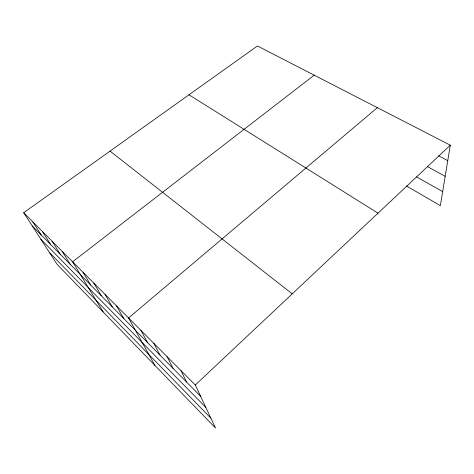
<?xml version="1.0" encoding="UTF-8"?>
<svg xmlns="http://www.w3.org/2000/svg" width="474" height="474" viewBox="0 0 474 474"><rect width="100%" height="100%" fill="white"/><g stroke="black" fill="none" stroke-linecap="round" stroke-linejoin="round"><path stroke-width="0.71" d="M23.7 212.702L195.312 385.001L215.498 428.028L57.07 264.326L23.7 212.702L257.435 45.972L450.3 145.186L440.352 205.639L406.396 185.95M195.312 385.001L450.3 145.186M377.345 107.657L128.549 317.971L154.957 365.472M314.197 75.17L72.599 261.796L103.16 311.951M438.604 155.78L447.758 160.639M427.364 166.57L445.175 176.328M416.622 176.909L442.663 191.603M188.984 94.8L378.003 213.182M110.039 151.117L292.215 293.856M32.208 225.861L200.567 396.211M40.859 239.246L205.84 407.439M49.302 252.304L210.906 418.234M32.866 221.903L41.268 235.027M42.328 231.401L50.605 244.477M52.093 241.207L60.234 254.224M62.177 251.333L70.176 264.279M83.051 272.289L90.724 285.064M93.858 283.138L101.341 295.812M105.027 294.354L112.308 306.909M116.586 305.955L123.649 318.38M140.944 330.414L147.503 342.518M153.789 343.312L160.064 355.227M167.115 356.691L173.081 368.399M180.944 370.579L186.572 382.05"/></g></svg>
